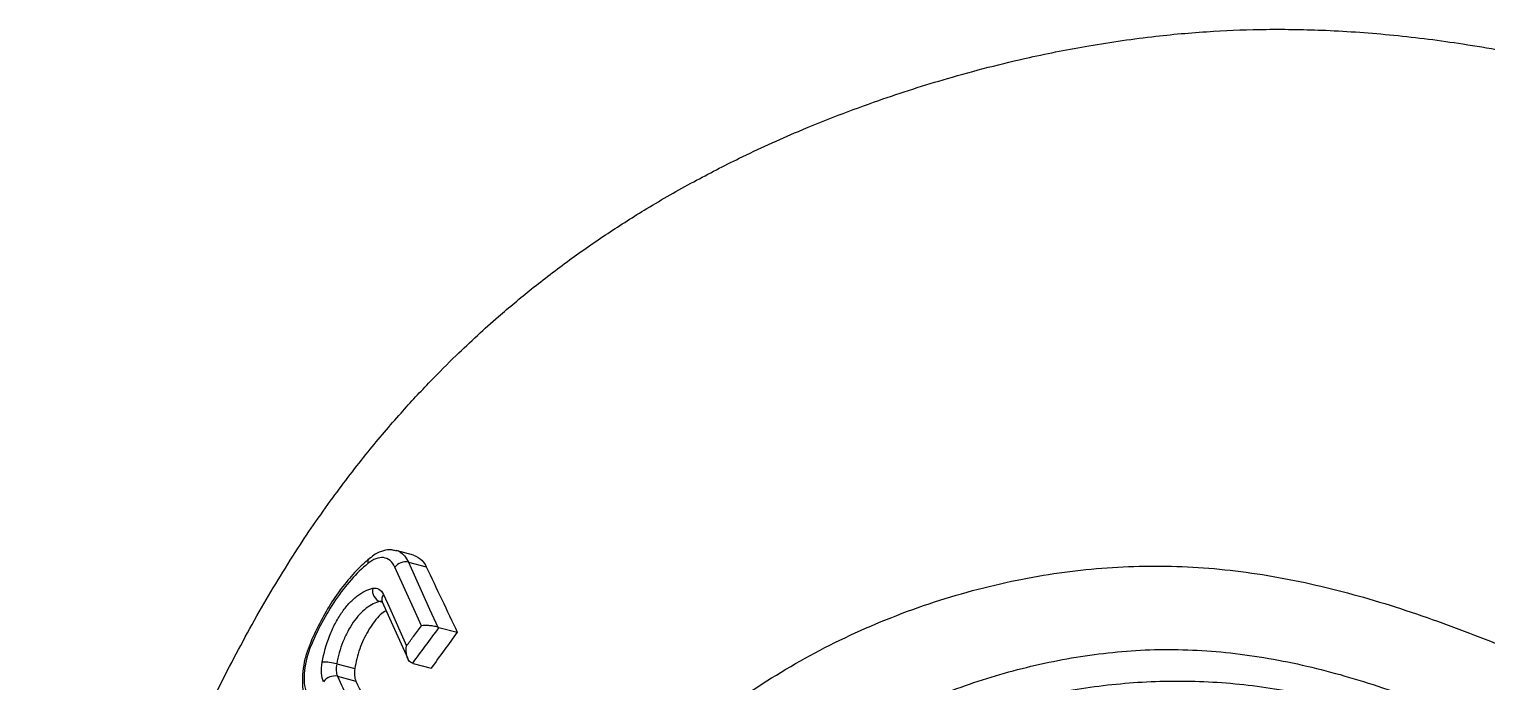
# Paper-space layout '_Dimétrica' of a CAD drawing. Header units: millimetres. Extents: x -54 to 63, y -56 to 58.
# Drawn here: x -54.1 to -3, y 34.8 to 57.7 of the extents above; entities that cross this region are included whole.
import ezdxf

# ---------------------------------------------------------------- set-up
doc = ezdxf.new("R2010")
doc.units = ezdxf.units.MM

psp = doc.layouts.new('_Dimétrica')

# ---------------------------------------------------------------- linework, layer by layer
at = {"color": 7, "linetype": 'Continuous', "lineweight": 25}
for p, q in [((-40.607, 39.244), (-41.218, 39.402)), ((-40.792, 39.001), (-40.163, 38.837)), ((-39.723, 36.706), (-39.077, 36.539)), ((-43.304, 35.43), (-42.671, 35.266)), ((-40.65, 35.452), (-40.625, 35.445)), ((-40.625, 35.445), (-39.99, 35.28)), ((-43.277, 34.997), (-42.633, 34.83))]:
    psp.add_line(p, q, dxfattribs=at)
at = {"color": 8, "linetype": 'Continuous', "lineweight": 25}
psp.add_line((-41.785, 37.616), (-41.704, 37.595), dxfattribs=at)
at = {"color": 7, "linetype": 'Continuous', "lineweight": 25, "flags": 128}
for points in [[(-40.792, 39.001), (-40.046, 37.356), (-39.756, 36.716)], [(-40.331, 36.771), (-40.54, 37.232), (-41.264, 38.825)], [(-41.667, 37.866), (-41.459, 37.405), (-40.853, 36.065)], [(-41.71, 37.607), (-41.45, 37.031), (-40.814, 35.625)]]:
    psp.add_lwpolyline(points, dxfattribs=at)
at = {"color": 8, "linetype": 'Continuous', "lineweight": 25}
for centre, radius, start, end in [((-42.012, 38.986), 0.205, 134.964, 190.2934), ((-41.467, 37.7), 0.26, 140.3411, 201.0578), ((-44.215, 36.037), 0.0621, 185.4837, 246.3784)]:
    psp.add_arc(centre, radius, start, end, dxfattribs=at)
at = {"color": 7, "linetype": 'Continuous', "lineweight": 25}
for centre, radius, start, end in [((-40.888, 38.539), 0.471, 78.1596, 142.7176), ((-41.639, 37.999), 0.41, 168.2931, 249.19), ((-43.738, 33.976), 1.517, 73.3877, 92.7731), ((-43.375, 34.539), 0.469, 77.8989, 145.8992)]:
    psp.add_arc(centre, radius, start, end, dxfattribs=at)
for points, knots in [([(-46.108, 37.112), (-46.536, 36.326), (-47.34, 34.852), (-48.332, 32.699), (-49.113, 30.821), (-49.701, 29.251), (-50.13, 28.01), (-50.423, 27.108), (-50.627, 26.45), (-50.79, 25.906), (-51.018, 25.122), (-51.316, 24.03), (-51.667, 22.627), (-51.991, 21.203), (-52.276, 19.808), (-52.524, 18.521), (-52.664, 17.594), (-52.851, 16.725), (-53.079, 15.646), (-53.314, 14.44), (-53.54, 13.118), (-53.723, 11.838), (-53.881, 10.45), (-54.01, 8.895), (-54.087, 7.047), (-54.078, 5.013), (-53.95, 2.702), (-53.653, 0.096), (-53.163, -2.643), (-52.507, -5.316), (-51.759, -7.75), (-50.967, -9.921), (-49.966, -12.323), (-48.659, -15.023), (-46.917, -18.087), (-45.304, -20.553), (-43.916, -22.493), (-42.823, -23.944), (-41.613, -25.463), (-40.325, -26.996), (-39.055, -28.43), (-37.914, -29.662), (-36.682, -30.945), (-35.189, -32.436), (-33.431, -34.098), (-31.596, -35.74), (-29.691, -37.36), (-27.522, -39.103), (-25.098, -40.931), (-22.533, -42.736), (-19.832, -44.51), (-17.045, -46.211), (-14.15, -47.844), (-11.181, -49.386), (-8.036, -50.877), (-4.635, -52.311), (-0.972, -53.637), (2.37, -54.621), (5.252, -55.298), (7.509, -55.732), (9.571, -56.041), (11.396, -56.238), (12.981, -56.345), (14.279, -56.386), (15.346, -56.385), (16.345, -56.359), (17.488, -56.294), (18.864, -56.162), (20.445, -55.929), (22.091, -55.584), (23.626, -55.156), (24.971, -54.693), (26.24, -54.177), (27.544, -53.561), (28.817, -52.866), (29.977, -52.153), (31.072, -51.411), (32.255, -50.529), (33.499, -49.493), (34.729, -48.348), (35.903, -47.132), (37.076, -45.783), (38.216, -44.33), (39.193, -42.961), (39.968, -41.801), (40.562, -40.868), (41.114, -39.97), (41.699, -38.985), (42.369, -37.819), (43.123, -36.461), (43.963, -34.908), (44.852, -33.229), (45.754, -31.481), (46.607, -29.789), (47.383, -28.212), (48.055, -26.819), (48.626, -25.613), (49.099, -24.597), (49.471, -23.786), (49.775, -23.117), (50.075, -22.452), (50.436, -21.641), (50.888, -20.611), (51.427, -19.362), (52.139, -17.673), (52.938, -15.719), (53.743, -13.677), (54.393, -11.971), (54.958, -10.447), (55.499, -8.951), (56.029, -7.443), (56.529, -5.981), (57.042, -4.438), (57.57, -2.848), (58.001, -1.398), (58.461, -0.164), (58.956, 1.196), (59.465, 2.631), (59.965, 4.083), (60.439, 5.5), (60.941, 7.057), (61.463, 8.748), (61.948, 10.429), (62.337, 11.919), (62.66, 13.317), (62.958, 14.841), (63.213, 16.601), (63.354, 18.519), (63.331, 20.442), (63.128, 22.331), (62.721, 24.212), (62.158, 25.924), (61.439, 27.41), (60.656, 28.64), (59.773, 29.755), (58.7, 30.882), (57.421, 32.001), (55.927, 33.101), (54.199, 34.206), (52.206, 35.323), (49.936, 36.466), (47.894, 37.433), (46.123, 38.24), (44.733, 38.856), (43.515, 39.383), (42.55, 39.793), (41.721, 40.137), (40.896, 40.472), (39.988, 40.875), (39.012, 41.322), (37.931, 41.815), (36.692, 42.371), (35.362, 42.962), (33.924, 43.594), (32.405, 44.256), (30.685, 44.997), (28.925, 45.748), (27.306, 46.432), (25.905, 47.021), (24.584, 47.573), (23.122, 48.183), (21.142, 49.008), (18.673, 50.033), (15.745, 51.228), (12.72, 52.419), (9.679, 53.552), (6.737, 54.564), (3.985, 55.416), (1.374, 56.126), (-1.204, 56.719), (-3.749, 57.179), (-6.237, 57.497), (-8.541, 57.663), (-10.648, 57.698), (-12.633, 57.628), (-14.709, 57.446), (-16.858, 57.139), (-19.304, 56.655), (-21.765, 56.023), (-24.477, 55.157), (-26.913, 54.219), (-29.061, 53.242), (-30.827, 52.334), (-32.364, 51.453), (-33.815, 50.533), (-35.166, 49.592), (-36.441, 48.617), (-37.509, 47.725), (-38.382, 46.945), (-39.18, 46.193), (-40.079, 45.291), (-41.114, 44.172), (-42.265, 42.814), (-43.509, 41.192), (-44.829, 39.283), (-45.666, 37.862), (-46.108, 37.112)], [0, 0, 0, 0, 0.00774, 0.014519, 0.020306, 0.025075, 0.028755, 0.031421, 0.033095, 0.034585, 0.036248, 0.040021, 0.044178, 0.048495, 0.052336, 0.056394, 0.059334, 0.062125, 0.065068, 0.068641, 0.072772, 0.076537, 0.07969, 0.084597, 0.089572, 0.095062, 0.101387, 0.108552, 0.116432, 0.12389, 0.13067, 0.136775, 0.142271, 0.151273, 0.160407, 0.169927, 0.174337, 0.179073, 0.184138, 0.18953, 0.194733, 0.199117, 0.202672, 0.208649, 0.21564, 0.221631, 0.227984, 0.235274, 0.243478, 0.251833, 0.259956, 0.268948, 0.27762, 0.286263, 0.295499, 0.305335, 0.315771, 0.326822, 0.333561, 0.339963, 0.34571, 0.350795, 0.355218, 0.358981, 0.361684, 0.364192, 0.367395, 0.37135, 0.375908, 0.381014, 0.385778, 0.389648, 0.393302, 0.397626, 0.402217, 0.405987, 0.409541, 0.413809, 0.418964, 0.423806, 0.428658, 0.433924, 0.439609, 0.444951, 0.448738, 0.451888, 0.45469, 0.458031, 0.461977, 0.466533, 0.471703, 0.477492, 0.48322, 0.488962, 0.49409, 0.498598, 0.502483, 0.505742, 0.508375, 0.510263, 0.512161, 0.514744, 0.518014, 0.521971, 0.526614, 0.533979, 0.540327, 0.545659, 0.549797, 0.554397, 0.559446, 0.563631, 0.567785, 0.573612, 0.578138, 0.581851, 0.585807, 0.590769, 0.59506, 0.599049, 0.60356, 0.609067, 0.614168, 0.618481, 0.622164, 0.626328, 0.631578, 0.637066, 0.642326, 0.647409, 0.652531, 0.657814, 0.661742, 0.665531, 0.669222, 0.672856, 0.677681, 0.682526, 0.687436, 0.693887, 0.700647, 0.707668, 0.711921, 0.716207, 0.719832, 0.72258, 0.724659, 0.727164, 0.729949, 0.73283, 0.735925, 0.7396, 0.743778, 0.747609, 0.752219, 0.757078, 0.762634, 0.767578, 0.771194, 0.774839, 0.779084, 0.783925, 0.792084, 0.800573, 0.809367, 0.81829, 0.826787, 0.834585, 0.841738, 0.848907, 0.856324, 0.863103, 0.869759, 0.875614, 0.880808, 0.886558, 0.89331, 0.89934, 0.907826, 0.915077, 0.923779, 0.930398, 0.935652, 0.941211, 0.945972, 0.95079, 0.955771, 0.960202, 0.963124, 0.966165, 0.969932, 0.974434, 0.979676, 0.98567, 0.992436, 1, 1, 1, 1]), ([(-41.238, 39.392), (-41.284, 39.406), (-41.423, 39.449), (-41.671, 39.406), (-41.934, 39.304), (-42.085, 39.18), (-42.151, 39.125)], [0, 0, 0, 0, 0.147112, 0.448096, 0.760161, 1, 1, 1, 1]), ([(-42.153, 39.131), (-42.311, 38.991), (-42.637, 38.701), (-43.096, 38.157), (-43.53, 37.536), (-43.914, 36.846), (-44.161, 36.338), (-44.266, 36.055), (-44.275, 36.031)], [0, 0, 0, 0, 0.18655, 0.385658, 0.58462, 0.782467, 0.981368, 1, 1, 1, 1]), ([(-42.213, 38.949), (-42.618, 38.611), (-42.995, 38.187), (-43.69, 37.169), (-43.988, 36.603), (-44.24, 35.981)], [0, 0, 0, 0, 0.5, 0.5, 1, 1, 1, 1]), ([(-41.264, 38.825), (-41.352, 39.019), (-41.494, 39.135), (-41.748, 39.167), (-41.839, 39.155), (-42.026, 39.084), (-42.12, 39.028), (-42.213, 38.949)], [0, 0, 0, 0, 0.5, 0.5, 0.75, 0.75, 1, 1, 1, 1]), ([(-40.608, 39.242), (-40.5, 39.196), (-40.321, 39.12), (-40.208, 38.918), (-40.163, 38.837)], [0, 0, 0, 0, 0.60125, 1, 1, 1, 1]), ([(-40.556, 7.097), (-40.541, 8.108), (-40.507, 10.354), (-40.185, 13.775), (-39.628, 17.218), (-38.821, 20.418), (-37.777, 23.359), (-36.448, 26.117), (-34.833, 28.672), (-32.928, 31.003), (-30.73, 33.087), (-28.246, 34.897), (-25.509, 36.409), (-22.57, 37.598), (-19.548, 38.413), (-16.507, 38.848), (-13.496, 38.905), (-10.48, 38.557), (-7.485, 37.861), (-4.511, 36.889), (-0.976, 35.478), (3.1, 33.583), (7.729, 31.318), (12.18, 29.277), (16.475, 27.625), (20.575, 26.242), (24.721, 24.968), (28.442, 23.872), (31.724, 22.892), (34.523, 22.038), (36.879, 21.166), (38.722, 20.244), (40.073, 19.362), (41.241, 18.304), (42.206, 17.038), (42.582, 16.067), (42.775, 15.571)], [0, 0, 0, 0, 0.027727, 0.061628, 0.095063, 0.125011, 0.154567, 0.183839, 0.212974, 0.242156, 0.271606, 0.301565, 0.332013, 0.36268, 0.393295, 0.421625, 0.449592, 0.477225, 0.504862, 0.532766, 0.561035, 0.60612, 0.651664, 0.697136, 0.735652, 0.774181, 0.81294, 0.852096, 0.878491, 0.905026, 0.93075, 0.94539, 0.959342, 0.972754, 0.986059, 1, 1, 1, 1]), ([(-43.811, 35.491), (-43.758, 35.803), (-43.67, 36.116), (-43.498, 36.556), (-43.433, 36.7), (-43.291, 36.971), (-43.215, 37.098), (-43.053, 37.335), (-42.966, 37.446), (-42.789, 37.641), (-42.698, 37.727), (-42.51, 37.875), (-42.415, 37.937), (-42.227, 38.03), (-42.133, 38.063), (-42.041, 38.082)], [0, 0, 0, 0, 0.25, 0.25, 0.375, 0.375, 0.5, 0.5, 0.625, 0.625, 0.75, 0.75, 0.875, 0.875, 1, 1, 1, 1]), ([(-42.041, 38.082), (-41.961, 38.098), (-41.887, 38.087), (-41.759, 38.013), (-41.706, 37.951), (-41.667, 37.866)], [0, 0, 0, 0, 0.5, 0.5, 1, 1, 1, 1]), ([(-41.785, 37.616), (-41.864, 37.601), (-41.945, 37.573), (-42.106, 37.495), (-42.188, 37.444), (-42.349, 37.319), (-42.427, 37.247), (-42.579, 37.082), (-42.654, 36.989), (-42.793, 36.789), (-42.859, 36.681), (-42.98, 36.452), (-43.036, 36.331), (-43.184, 35.959), (-43.259, 35.694), (-43.304, 35.43)], [0, 0, 0, 0, 0.125, 0.125, 0.25, 0.25, 0.375, 0.375, 0.5, 0.5, 0.625, 0.625, 0.75, 0.75, 1, 1, 1, 1]), ([(-41.716, 37.623), (-41.718, 37.626), (-41.722, 37.631), (-41.713, 37.61), (-41.709, 37.601)], [0, 0, 0, 0, 0.574324, 1, 1, 1, 1]), ([(-41.566, 37.289), (-41.583, 37.282), (-41.742, 37.212), (-42.036, 36.872), (-42.381, 36.307), (-42.586, 35.73), (-42.65, 35.381), (-42.671, 35.266)], [0, 0, 0, 0, 0.033364, 0.310119, 0.586652, 0.862643, 1, 1, 1, 1]), ([(-40.853, 36.065), (-40.773, 36.175), (-40.693, 36.284), (-40.612, 36.393), (-40.519, 36.519), (-40.425, 36.645), (-40.331, 36.771)], [0, 0, 0, 0, 0.0004459593, 0.0004459593, 0.0004459593, 0.0009607484, 0.0009607484, 0.0009607484, 0.0009607484]), ([(-39.723, 36.706), (-39.887, 36.49), (-40.049, 36.273), (-40.21, 36.055), (-40.358, 35.855), (-40.505, 35.654), (-40.65, 35.452)], [0, 0, 0, 0, 0.00088878, 0.00088878, 0.00088878, 0.001707212, 0.001707212, 0.001707212, 0.001707212]), ([(-39.756, 36.716), (-39.806, 36.732), (-39.862, 36.745), (-39.973, 36.764), (-40.027, 36.771), (-40.179, 36.783), (-40.265, 36.78), (-40.331, 36.771)], [0, 0, 0, 0, 0.25, 0.25, 0.5, 0.5, 1, 1, 1, 1]), ([(-44.272, 36.028), (-44.287, 35.995), (-44.364, 35.828), (-44.448, 35.494), (-44.515, 35.054), (-44.507, 34.63), (-44.457, 34.306), (-44.379, 34.15), (-44.355, 34.102)], [0, 0, 0, 0, 0.05342, 0.263852, 0.473553, 0.686656, 0.904232, 1, 1, 1, 1]), ([(-44.24, 35.981), (-44.356, 35.693), (-44.427, 35.377), (-44.452, 34.937), (-44.446, 34.798), (-44.41, 34.542), (-44.379, 34.43), (-44.335, 34.333)], [0, 0, 0, 0, 0.5, 0.5, 0.75, 0.75, 1, 1, 1, 1]), ([(-40.65, 35.452), (-40.698, 35.469), (-40.741, 35.506), (-40.807, 35.599), (-40.83, 35.655), (-40.875, 35.828), (-40.875, 35.952), (-40.853, 36.065)], [0, 0, 0, 0, 0.25, 0.25, 0.5, 0.5, 1, 1, 1, 1]), ([(-34.753, 23.06), (-34.694, 23.177), (-34.127, 24.307), (-32.758, 26.257), (-30.788, 28.623), (-28.721, 30.515), (-26.687, 32.025), (-24.5, 33.319), (-22.186, 34.379), (-19.762, 35.194), (-17.243, 35.739), (-14.639, 35.993), (-11.971, 35.874), (-9.291, 35.403), (-6.315, 34.539), (-3.091, 33.229), (0.362, 31.548), (3.767, 29.764), (7.17, 27.985), (10.634, 26.351), (14.167, 24.93), (17.751, 23.722), (22.559, 22.296), (26.832, 21.171), (30.545, 20.193), (32.484, 19.63), (34.168, 19.022), (35.58, 18.368), (36.581, 17.789), (37.149, 17.348), (37.366, 17.179)], [0, 0, 0, 0, 0.005126, 0.049524, 0.093767, 0.127186, 0.160751, 0.194314, 0.22773, 0.260918, 0.294181, 0.327325, 0.360708, 0.394256, 0.427716, 0.473595, 0.519525, 0.565215, 0.610905, 0.656691, 0.702469, 0.748208, 0.793956, 0.88534, 0.909922, 0.934499, 0.959025, 0.974669, 0.990292, 1, 1, 1, 1]), ([(-43.764, 34.802), (-43.802, 34.887), (-43.825, 34.992), (-43.842, 35.228), (-43.834, 35.358), (-43.811, 35.491)], [0, 0, 0, 0, 0.5, 0.5, 1, 1, 1, 1]), ([(-43.277, 34.997), (-43.031, 34.45), (-42.786, 33.903), (-42.541, 33.356), (-42.483, 33.226), (-42.425, 33.097), (-42.367, 32.968)], [0, 0, 0, 0, 0.002672109, 0.002672109, 0.002672109, 0.0033034, 0.0033034, 0.0033034, 0.0033034]), ([(-42.633, 34.83), (-42.472, 34.49), (-42.311, 34.149), (-41.988, 33.467), (-41.828, 33.127), (-41.665, 32.786)], [0, 0, 0, 0, 0.5, 0.5, 1, 1, 1, 1]), ([(-1.93, 31.829), (-2.757, 32.179), (-4.392, 32.871), (-6.867, 33.733), (-9.339, 34.388), (-11.826, 34.778), (-14.304, 34.859), (-16.756, 34.666), (-19.153, 34.222), (-21.473, 33.537), (-23.756, 32.626), (-25.174, 31.804), (-25.907, 31.379)], [0, 0, 0, 0, 0.102402, 0.202418, 0.30069, 0.398374, 0.49714, 0.595588, 0.694967, 0.794614, 0.893807, 1, 1, 1, 1])]:
    psp.add_open_spline(points, degree=3, knots=knots, dxfattribs=at)
at = {"color": 8, "linetype": 'Continuous', "lineweight": 25}
for points, knots in [([(-41.231, 39.403), (-41.228, 39.403), (-41.108, 39.412), (-40.948, 39.27), (-40.836, 39.077), (-40.792, 39.001)], [0, 0, 0, 0, 0.012015, 0.608107, 1, 1, 1, 1]), ([(-41.714, 37.613), (-41.72, 37.615), (-41.741, 37.625), (-41.767, 37.62), (-41.785, 37.616)], [0, 0, 0, 0, 0.29124, 1, 1, 1, 1])]:
    psp.add_open_spline(points, degree=3, knots=knots, dxfattribs=at)
at = {"color": 7, "linetype": 'Continuous', "lineweight": 25}
for points in [[(-40.163, 38.837), (-39.801, 38.071), (-39.438, 37.305), (-39.077, 36.539)], [(-39.077, 36.539), (-39.388, 36.121), (-39.692, 35.702), (-39.99, 35.28)], [(-39.756, 36.716), (-39.745, 36.712), (-39.734, 36.709), (-39.723, 36.706)], [(-43.304, 35.43), (-43.335, 35.262), (-43.324, 35.104), (-43.277, 34.997)], [(-42.671, 35.266), (-42.698, 35.097), (-42.683, 34.938), (-42.633, 34.83)]]:
    psp.add_open_spline(points, degree=3, dxfattribs=at)

doc.saveas('drawing.dxf')
